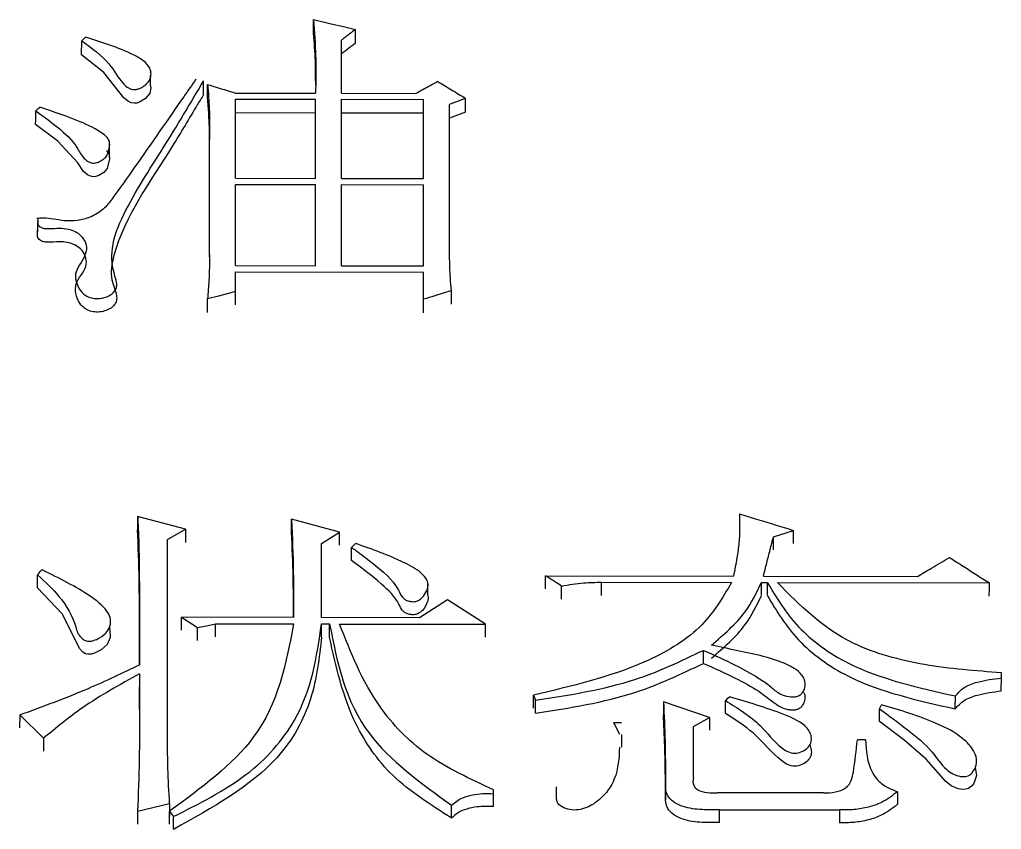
# Model space of a CAD drawing. Header units: millimetres. Extents: x 2271 to 4415, y 823 to 2339.
# Drawn here: x 2764.76 to 2770.07, y 2132.11 to 2136.49 of the extents above; entities that cross this region are included whole.
import ezdxf

# ---------------------------------------------------------------- set-up
doc = ezdxf.new("R2010")
doc.units = ezdxf.units.MM

msp = doc.modelspace()

# ---------------------------------------------------------------- linework, layer by layer
at = {"color": 7, "linetype": 'Continuous', "lineweight": 25}
for p, q in [((2765.0981, 2136.2969), (2765.0983, 2136.3716)), ((2766.5046, 2136.0882), (2766.5046, 2136.3755)), ((2765.4715, 2136.2012), (2765.4716, 2136.2093)), ((2765.4713, 2136.1348), (2765.4715, 2136.1837)), ((2765.7579, 2136.0806), (2765.7582, 2136.155)), ((2765.9313, 2136.0892), (2766.3639, 2136.0884)), ((2765.9313, 2136.0565), (2766.3639, 2136.0557)), ((2765.9313, 2135.6284), (2765.9313, 2136.0565)), ((2766.3637, 2135.9814), (2766.3639, 2136.0557)), ((2766.364, 2135.6276), (2766.3639, 2136.0557)), ((2766.5046, 2136.0882), (2766.9048, 2136.0874)), ((2766.5046, 2136.0554), (2766.9481, 2136.0546)), ((2766.5046, 2135.6273), (2766.5046, 2136.0554)), ((2766.9478, 2135.9803), (2766.9481, 2136.0546)), ((2766.9481, 2135.6265), (2766.9481, 2136.0546)), ((2767.0887, 2135.2077), (2767.0887, 2136.0281)), ((2766.3637, 2135.9814), (2765.931, 2135.9822)), ((2766.3637, 2135.6276), (2766.3637, 2135.9814)), ((2766.9478, 2135.9803), (2766.5043, 2135.9811)), ((2766.9478, 2135.6265), (2766.9478, 2135.9803)), ((2765.7906, 2135.9123), (2765.7904, 2135.8382)), ((2765.7907, 2135.2167), (2765.7906, 2135.9123)), ((2765.7904, 2135.2027), (2765.7904, 2135.8382)), ((2765.2495, 2135.7403), (2765.2497, 2135.8147)), ((2765.9313, 2135.6284), (2766.364, 2135.6276)), ((2766.5046, 2135.6273), (2766.9481, 2135.6265)), ((2765.9313, 2135.5953), (2766.364, 2135.5945)), ((2765.9313, 2135.1564), (2765.9313, 2135.5953)), ((2766.3637, 2135.5209), (2766.364, 2135.5945)), ((2766.364, 2135.1556), (2766.364, 2135.5945)), ((2766.5046, 2135.5942), (2766.9481, 2135.5934)), ((2766.5046, 2135.1553), (2766.5046, 2135.5942)), ((2766.9478, 2135.5198), (2766.9481, 2135.5934)), ((2766.9481, 2135.1545), (2766.9481, 2135.5934)), ((2764.8604, 2135.4112), (2764.8601, 2135.3378)), ((2764.8601, 2135.3116), (2764.8604, 2135.385)), ((2765.9313, 2135.1564), (2766.364, 2135.1556)), ((2766.5046, 2135.1553), (2766.9481, 2135.1545)), ((2765.9313, 2135.123), (2766.9481, 2135.1211)), ((2765.9313, 2135.0159), (2765.9313, 2135.123)), ((2766.9481, 2134.9738), (2766.9481, 2135.1211)), ((2765.7796, 2134.9032), (2765.7798, 2134.9759)), ((2766.9478, 2134.9011), (2766.9481, 2134.9738)), ((2765.4011, 2133.7991), (2765.4009, 2133.7278)), ((2765.6608, 2133.73), (2765.4011, 2133.7991)), ((2766.4937, 2133.7147), (2766.2341, 2133.7838)), ((2765.5634, 2133.6752), (2765.6608, 2133.73)), ((2766.3963, 2133.653), (2766.4937, 2133.7147)), ((2768.841, 2133.6897), (2768.9492, 2133.7239)), ((2765.5632, 2132.5916), (2765.5634, 2133.6752)), ((2768.8408, 2133.6189), (2768.841, 2133.6897)), ((2766.3963, 2133.2525), (2766.3963, 2133.653)), ((2766.5584, 2133.561), (2766.5587, 2133.6321)), ((2768.652, 2133.6415), (2768.6508, 2133.6281)), ((2764.8819, 2133.5111), (2764.8819, 2133.5094)), ((2764.86, 2133.4126), (2764.8602, 2133.4835)), ((2767.6076, 2133.4079), (2767.6078, 2133.4785)), ((2767.6078, 2133.4785), (2768.6247, 2133.4766)), ((2768.7869, 2133.4763), (2769.6198, 2133.4748)), ((2766.9709, 2133.3712), (2766.9711, 2133.4421)), ((2767.6941, 2133.3526), (2767.6944, 2133.4231)), ((2767.9105, 2133.3725), (2767.9107, 2133.4434)), ((2767.9107, 2133.4434), (2768.6138, 2133.4421)), ((2768.7758, 2133.3713), (2768.7761, 2133.4418)), ((2768.7761, 2133.4418), (2768.8085, 2133.4417)), ((2768.8083, 2133.3712), (2768.8085, 2133.4417)), ((2768.8626, 2133.4416), (2770.0093, 2133.4395)), ((2767.0778, 2133.3482), (2766.9263, 2133.2515)), ((2767.2833, 2133.2162), (2767.0778, 2133.3482)), ((2765.2504, 2133.2563), (2765.2504, 2133.2595)), ((2765.6388, 2133.1836), (2765.6391, 2133.2539)), ((2765.6391, 2133.2539), (2765.7256, 2133.1982)), ((2766.2448, 2133.2527), (2765.6391, 2133.2539)), ((2766.9263, 2133.2515), (2766.3963, 2133.2525)), ((2765.2502, 2133.1888), (2765.2502, 2133.2084)), ((2765.7253, 2133.128), (2765.7256, 2133.1982)), ((2765.8227, 2133.1486), (2765.823, 2133.2189)), ((2765.823, 2133.2189), (2766.2448, 2133.2181)), ((2766.396, 2133.1476), (2766.3963, 2133.2178)), ((2766.3963, 2133.2178), (2766.4395, 2133.2177)), ((2766.4393, 2133.1475), (2766.4395, 2133.2177)), ((2766.4936, 2133.2176), (2767.2833, 2133.2162)), ((2768.462, 2133.0048), (2768.4623, 2133.0752)), ((2765.4119, 2132.9485), (2765.4116, 2132.8786)), ((2770.0738, 2132.8561), (2770.0741, 2132.9259)), ((2770.0741, 2132.9259), (2770.0741, 2132.9538)), ((2767.5428, 2132.8329), (2767.5536, 2132.805)), ((2769.825, 2132.759), (2769.8253, 2132.8287)), ((2767.5534, 2132.7353), (2767.5536, 2132.805)), ((2768.246, 2132.7967), (2768.2457, 2132.7266)), ((2768.4947, 2132.7123), (2768.246, 2132.7967)), ((2769.414, 2132.6897), (2769.4143, 2132.7597)), ((2764.7629, 2132.7261), (2764.7627, 2132.6565)), ((2764.7629, 2132.7261), (2764.8925, 2132.5999)), ((2768.4082, 2132.6635), (2768.4947, 2132.7123)), ((2767.9754, 2132.6853), (2768.0084, 2132.6214)), ((2767.9754, 2132.6853), (2768.0188, 2132.6852)), ((2768.4081, 2132.3896), (2768.4082, 2132.6635)), ((2764.8925, 2132.5999), (2764.8923, 2132.5305)), ((2768.02, 2132.551), (2768.0203, 2132.6209)), ((2769.0391, 2132.6296), (2769.0391, 2132.6305)), ((2769.0388, 2132.5607), (2769.0389, 2132.5677)), ((2769.3385, 2132.5917), (2769.2952, 2132.5917)), ((2769.9335, 2132.5048), (2769.9336, 2132.5118)), ((2769.9333, 2132.4421), (2769.9333, 2132.4427)), ((2767.666, 2132.3375), (2767.6657, 2132.2681)), ((2768.2567, 2132.3547), (2768.2564, 2132.2856)), ((2768.2567, 2132.336), (2768.2564, 2132.267)), ((2767.3261, 2132.231), (2767.3264, 2132.3)), ((2767.3264, 2132.3), (2767.3264, 2132.3212)), ((2769.1112, 2132.3038), (2768.5379, 2132.3049)), ((2769.5115, 2132.3101), (2769.5113, 2132.2407)), ((2765.4009, 2132.2048), (2765.574, 2132.2469)), ((2765.574, 2132.2469), (2765.5737, 2132.1779)), ((2767.099, 2132.1681), (2767.0992, 2132.237)), ((2765.4009, 2132.2048), (2765.4007, 2132.1359)), ((2765.5737, 2132.1356), (2765.574, 2132.2045)), ((2765.574, 2132.2045), (2765.5956, 2132.1762)), ((2768.5485, 2132.1442), (2768.5487, 2132.2131)), ((2768.5487, 2132.2131), (2769.1978, 2132.2119)), ((2769.1978, 2132.2119), (2769.1975, 2132.1427))]:
    msp.add_line(p, q, dxfattribs=at)
at = {"color": 7, "linetype": 'Continuous', "lineweight": 25, "flags": 128}
for points in [[(2766.3529, 2136.4115), (2766.353, 2136.4534), (2766.3531, 2136.4863)], [(2766.3531, 2136.4863), (2766.4476, 2136.4645), (2766.514, 2136.4492), (2766.5803, 2136.4339)], [(2766.58, 2136.3592), (2766.5802, 2136.401), (2766.5803, 2136.4339)], [(2765.0983, 2136.3716), (2765.1038, 2136.3766), (2765.1119, 2136.3838), (2765.1199, 2136.3911)], [(2765.4697, 2136.1338), (2765.4732, 2136.1182), (2765.4665, 2136.0879), (2765.4443, 2136.0601), (2765.412, 2136.04), (2765.3974, 2136.0353), (2765.3826, 2136.0337), (2765.3662, 2136.0364), (2765.351, 2136.0431), (2765.3267, 2136.0629), (2765.2175, 2136.2006), (2765.0981, 2136.2969), (2765.0981, 2136.2969)], [(2765.7796, 2136.061), (2765.7797, 2136.1026), (2765.7798, 2136.1353)], [(2767.1752, 2136.0607), (2767.1536, 2136.0526), (2767.132, 2136.0444), (2767.1103, 2136.0363), (2767.0887, 2136.0281)], [(2767.175, 2135.9864), (2767.1751, 2136.028), (2767.1752, 2136.0607)], [(2764.8495, 2135.9929), (2764.8549, 2135.9978), (2764.863, 2136.0051), (2764.8712, 2136.0125)], [(2764.8493, 2135.9187), (2764.8494, 2135.9457), (2764.8495, 2135.9693), (2764.8495, 2135.9929)], [(2767.175, 2135.9864), (2767.1317, 2135.9702), (2767.0885, 2135.9539)], [(2765.2319, 2135.7787), (2765.2464, 2135.7575), (2765.2493, 2135.7343), (2765.2363, 2135.6816), (2765.2183, 2135.6595), (2765.1903, 2135.6429), (2765.1746, 2135.6382), (2765.1603, 2135.6369), (2765.1462, 2135.6393), (2765.1307, 2135.6463), (2765.1079, 2135.6654), (2765.0772, 2135.7124), (2764.9702, 2135.8284), (2764.8493, 2135.9187), (2764.8493, 2135.9187)], [(2766.9478, 2135.0482), (2766.948, 2135.0889), (2766.9481, 2135.1211)], [(2765.9313, 2135.0159), (2765.8847, 2135.0036), (2765.838, 2134.9913), (2765.7798, 2134.9759)], [(2765.931, 2134.9431), (2765.9312, 2134.9838), (2765.9313, 2135.0159)], [(2767.0993, 2134.9475), (2767.0994, 2134.9883), (2767.0995, 2135.0204)], [(2766.2338, 2133.7125), (2766.234, 2133.7525), (2766.2341, 2133.7838)], [(2765.6608, 2133.73), (2765.6606, 2133.6901), (2765.6605, 2133.659)], [(2766.4934, 2133.6438), (2766.4936, 2133.6833), (2766.4937, 2133.7147)], [(2768.949, 2133.653), (2768.9491, 2133.6925), (2768.9492, 2133.7239)], [(2766.5586, 2133.6321), (2766.5694, 2133.6424), (2766.5802, 2133.6527)], [(2765.2498, 2133.1883), (2765.2508, 2133.1867), (2765.2532, 2133.1438), (2765.2355, 2133.1063), (2765.2039, 2133.0781), (2765.1678, 2133.0595), (2765.1507, 2133.0549), (2765.1323, 2133.054), (2765.1194, 2133.0571), (2765.1049, 2133.0651), (2765.086, 2133.0846), (2765.0675, 2133.1258), (2764.9935, 2133.2735), (2764.86, 2133.4126), (2764.86, 2133.4126)], [(2770.009, 2133.369), (2770.0092, 2133.4083), (2770.0093, 2133.4395)], [(2765.7256, 2133.1982), (2765.7743, 2133.2085), (2765.823, 2133.2189)], [(2767.283, 2133.1459), (2767.2832, 2133.1851), (2767.2833, 2133.2162)], [(2767.5426, 2132.7632), (2767.5427, 2132.7913), (2767.5428, 2132.8121), (2767.5428, 2132.8329)], [(2768.5813, 2132.8031), (2768.5867, 2132.8083), (2768.5948, 2132.8161), (2768.6029, 2132.824)], [(2768.581, 2132.7334), (2768.5811, 2132.7586), (2768.5812, 2132.7808), (2768.5813, 2132.8031)], [(2769.4142, 2132.7596), (2769.4196, 2132.7701), (2769.425, 2132.7806)], [(2768.4947, 2132.7123), (2768.4946, 2132.6732), (2768.4945, 2132.6428)], [(2769.9332, 2132.4418), (2769.9393, 2132.3983), (2769.9248, 2132.3557), (2769.9133, 2132.3407), (2769.8963, 2132.3284), (2769.8819, 2132.3237), (2769.8661, 2132.3226), (2769.8403, 2132.3266), (2769.8033, 2132.342), (2769.7737, 2132.3656), (2769.6678, 2132.4866), (2769.5465, 2132.5911), (2769.4141, 2132.6896), (2769.4141, 2132.6896)], [(2765.5954, 2132.1074), (2765.5955, 2132.138), (2765.5955, 2132.1571), (2765.5956, 2132.1762)]]:
    msp.add_lwpolyline(points, dxfattribs=at)
at = {"color": 7, "linetype": 'Continuous', "lineweight": 25}
for points, knots in [([(2766.3531, 2136.4863), (2766.3578, 2136.4203), (2766.3649, 2136.3212), (2766.3649, 2136.1884), (2766.3643, 2136.1217), (2766.3639, 2136.0884)], [0, 0, 0, 0, 0.499643, 0.749805, 1, 1, 1, 1]), ([(2766.5803, 2136.4339), (2766.5694, 2136.4256), (2766.5514, 2136.4116), (2766.5261, 2136.3922), (2766.5117, 2136.3811), (2766.5046, 2136.3755)], [0, 0, 0, 0, 0.4303512, 0.7151758, 1, 1, 1, 1]), ([(2765.0983, 2136.3716), (2765.1534, 2136.3325), (2765.2509, 2136.2632), (2765.2974, 2136.1636), (2765.3452, 2136.1197), (2765.3656, 2136.1103), (2765.3836, 2136.107), (2765.4028, 2136.1102), (2765.4242, 2136.1192), (2765.4485, 2136.1359), (2765.4694, 2136.1615), (2765.4755, 2136.193), (2765.468, 2136.2299), (2765.432, 2136.2673), (2765.3185, 2136.3286), (2765.208, 2136.3634), (2765.1199, 2136.3911)], [0, 0, 0, 0, 0.207529, 0.367372, 0.400835, 0.416669, 0.431353, 0.44814, 0.466693, 0.497247, 0.538462, 0.578547, 0.619957, 0.682143, 0.746846, 1, 1, 1, 1]), ([(2766.3643, 2136.1316), (2766.3643, 2136.1753), (2766.3642, 2136.2689), (2766.3568, 2136.3619), (2766.3529, 2136.4115)], [0, 0, 0, 0, 0.4665609, 1, 1, 1, 1]), ([(2766.58, 2136.3592), (2766.5674, 2136.3495), (2766.5422, 2136.33), (2766.5169, 2136.3106), (2766.5043, 2136.3008)], [0, 0, 0, 0, 0.499997, 1, 1, 1, 1]), ([(2765.7167, 2136.1643), (2765.6946, 2136.1327), (2765.5842, 2135.9745), (2765.4344, 2135.7581), (2765.2909, 2135.5547), (2765.2191, 2135.4591), (2765.1527, 2135.4174), (2765.0767, 2135.3972), (2764.9884, 2135.3959), (2764.9165, 2135.417), (2764.8664, 2135.4115), (2764.8549, 2135.4102)], [0, 0, 0, 0, 0.1010908, 0.5054168, 0.6861437, 0.747623, 0.8099489, 0.856214, 0.9025377, 0.9776718, 1, 1, 1, 1]), ([(2764.8593, 2135.3983), (2764.8593, 2135.3935), (2764.8595, 2135.3837), (2764.8663, 2135.3712), (2764.8777, 2135.3626), (2764.8931, 2135.3573), (2764.9228, 2135.3546), (2764.9646, 2135.3586), (2765.0138, 2135.3584), (2765.0561, 2135.3458), (2765.0904, 2135.3242), (2765.1149, 2135.2933), (2765.1275, 2135.2537), (2765.1141, 2135.1898), (2765.056, 2135.1295), (2765.0696, 2135.0579), (2765.0908, 2135.0182), (2765.1209, 2134.9921), (2765.1499, 2134.9801), (2765.1817, 2134.9766), (2765.2131, 2134.98), (2765.2438, 2134.9902), (2765.2698, 2135.0076), (2765.286, 2135.0304), (2765.2904, 2135.0619), (2765.2653, 2135.1334), (2765.2517, 2135.2626), (2765.3496, 2135.4996), (2765.5439, 2135.7932), (2765.6856, 2136.0327), (2765.7565, 2136.1525)], [0, 0, 0, 0, 0.007652, 0.015681, 0.02075, 0.025816, 0.034148, 0.052936, 0.071785, 0.086911, 0.102014, 0.121926, 0.142159, 0.165849, 0.223522, 0.250537, 0.277587, 0.290073, 0.302699, 0.313484, 0.324495, 0.336811, 0.350181, 0.363527, 0.376359, 0.399765, 0.479952, 0.580348, 0.790137, 1, 1, 1, 1]), ([(2765.7798, 2136.1353), (2765.7817, 2136.113), (2765.7855, 2136.0684), (2765.7894, 2135.9941), (2765.7902, 2135.942), (2765.7906, 2135.9123)], [0, 0, 0, 0, 0.300884, 0.601781, 1, 1, 1, 1]), ([(2765.7798, 2136.1353), (2765.795, 2136.1307), (2765.8254, 2136.1215), (2765.8758, 2136.1061), (2765.9111, 2136.0954), (2765.9313, 2136.0892)], [0, 0, 0, 0, 0.300788, 0.601575, 1, 1, 1, 1]), ([(2766.9048, 2136.0874), (2766.9177, 2136.0945), (2766.9439, 2136.1089), (2766.9836, 2136.1307), (2767.0104, 2136.1453), (2767.0238, 2136.1527)], [0, 0, 0, 0, 0.324476, 0.662238, 1, 1, 1, 1]), ([(2767.0238, 2136.1527), (2767.049, 2136.1374), (2767.0869, 2136.1144), (2767.1374, 2136.0837), (2767.1626, 2136.0684), (2767.1752, 2136.0607)], [0, 0, 0, 0, 0.5, 0.75, 1, 1, 1, 1]), ([(2765.7579, 2136.0806), (2765.7466, 2136.0622), (2765.6897, 2135.9704), (2765.5242, 2135.6834), (2765.3007, 2135.3823), (2765.2479, 2135.0956), (2765.2834, 2135.0181), (2765.2898, 2134.9739), (2765.2809, 2134.9482), (2765.2607, 2134.9275), (2765.2315, 2134.9122), (2765.1966, 2134.9041), (2765.1607, 2134.9049), (2765.1305, 2134.9142), (2765.1029, 2134.9328), (2765.076, 2134.9677), (2765.0609, 2135.0163), (2765.0695, 2135.0706), (2765.1039, 2135.115), (2765.1278, 2135.1608), (2765.1211, 2135.2072), (2765.0981, 2135.2439), (2765.0622, 2135.2699), (2765.0215, 2135.2834), (2764.9704, 2135.2863), (2764.928, 2135.2809), (2764.8938, 2135.2837), (2764.8779, 2135.2889), (2764.867, 2135.2971), (2764.8595, 2135.3094), (2764.8592, 2135.3192), (2764.859, 2135.3249)], [0, 0, 0, 0, 0.032457, 0.162259, 0.500756, 0.571848, 0.613727, 0.628998, 0.641998, 0.655007, 0.667948, 0.681417, 0.694499, 0.706056, 0.716622, 0.736149, 0.767828, 0.794639, 0.821204, 0.847885, 0.870954, 0.894026, 0.910498, 0.927048, 0.942035, 0.965606, 0.97369, 0.979046, 0.98443, 0.990987, 1, 1, 1, 1]), ([(2765.7904, 2135.8382), (2765.79, 2135.8609), (2765.7893, 2135.9062), (2765.7864, 2135.9805), (2765.782, 2136.032), (2765.7796, 2136.061)], [0, 0, 0, 0, 0.3042834, 0.6085822, 1, 1, 1, 1]), ([(2764.8495, 2135.9929), (2764.89, 2135.964), (2764.9747, 2135.9035), (2765.0665, 2135.8168), (2765.097, 2135.7468), (2765.1272, 2135.7216), (2765.1431, 2135.7136), (2765.1573, 2135.7104), (2765.1729, 2135.711), (2765.193, 2135.7166), (2765.2151, 2135.7291), (2765.2373, 2135.7511), (2765.2457, 2135.7825), (2765.2528, 2135.8142), (2765.2421, 2135.8456), (2765.1912, 2135.889), (2765.0665, 2135.9482), (2764.9452, 2135.9881), (2764.8712, 2136.0125)], [0, 0, 0, 0, 0.145125, 0.304252, 0.383322, 0.406111, 0.420719, 0.431527, 0.442364, 0.458239, 0.484495, 0.512276, 0.553408, 0.599256, 0.628705, 0.66811, 0.797295, 1, 1, 1, 1]), ([(2765.7907, 2135.2167), (2765.7903, 2135.1933), (2765.7897, 2135.1466), (2765.7863, 2135.0663), (2765.7822, 2135.0094), (2765.7798, 2134.9759)], [0, 0, 0, 0, 0.29168, 0.583373, 1, 1, 1, 1]), ([(2767.0995, 2135.0204), (2767.0972, 2135.0432), (2767.0929, 2135.0858), (2767.0899, 2135.1482), (2767.0891, 2135.1878), (2767.0887, 2135.2076)], [0, 0, 0, 0, 0.365045, 0.682453, 1, 1, 1, 1]), ([(2767.0995, 2135.0204), (2767.0844, 2135.0158), (2767.054, 2135.0064), (2767.0035, 2134.9909), (2766.9682, 2134.98), (2766.9481, 2134.9738)], [0, 0, 0, 0, 0.30079, 0.601581, 1, 1, 1, 1]), ([(2765.4011, 2133.7991), (2765.4014, 2133.7936), (2765.402, 2133.7826), (2765.4027, 2133.7689), (2765.4033, 2133.7552), (2765.404, 2133.7414), (2765.4047, 2133.7249), (2765.4057, 2133.7029), (2765.4065, 2133.6809), (2765.4074, 2133.6534), (2765.4086, 2133.5928), (2765.4098, 2133.5266), (2765.4102, 2133.4603), (2765.4106, 2133.3939), (2765.4111, 2133.3275), (2765.4113, 2133.2609), (2765.4114, 2133.2332), (2765.4115, 2133.211), (2765.4115, 2133.1943), (2765.4116, 2133.1776), (2765.4116, 2133.1637), (2765.4116, 2133.1498), (2765.4116, 2133.1387), (2765.4117, 2133.1248), (2765.4117, 2133.1137), (2765.4117, 2133.0998), (2765.4117, 2133.0887), (2765.4118, 2133.0747), (2765.4118, 2133.065), (2765.4118, 2133.0553), (2765.4118, 2133.0497), (2765.4118, 2133.0427), (2765.4118, 2133.0372), (2765.4118, 2133.0302), (2765.4118, 2133.0246), (2765.4118, 2133.0177), (2765.4118, 2133.0121), (2765.4119, 2133.0048), (2765.4119, 2133.0003), (2765.4119, 2132.9972)], [0, 0, 0, 0, 0.020702, 0.041404, 0.051755, 0.072457, 0.093159, 0.113861, 0.155266, 0.175968, 0.217372, 0.382989, 0.424393, 0.465797, 0.631413, 0.672817, 0.714222, 0.734924, 0.755626, 0.776328, 0.79703, 0.807381, 0.828083, 0.838434, 0.859136, 0.869487, 0.890189, 0.90054, 0.921242, 0.926417, 0.936768, 0.941944, 0.952295, 0.95747, 0.967821, 0.972997, 0.983348, 0.988524, 1, 1, 1, 1]), ([(2766.2341, 2133.7838), (2766.238, 2133.6872), (2766.2435, 2133.5506), (2766.2444, 2133.3733), (2766.2447, 2133.2929), (2766.2448, 2133.2527)], [0, 0, 0, 0, 0.547988, 0.773992, 1, 1, 1, 1]), ([(2768.6571, 2133.8137), (2768.6579, 2133.7608), (2768.659, 2133.6815), (2768.6428, 2133.5692), (2768.6312, 2133.5098), (2768.6247, 2133.4766)], [0, 0, 0, 0, 0.469365, 0.703745, 1, 1, 1, 1]), ([(2768.6571, 2133.8137), (2768.6877, 2133.8043), (2768.7517, 2133.7846), (2768.849, 2133.7547), (2768.9158, 2133.7342), (2768.9492, 2133.7239)], [0, 0, 0, 0, 0.313874, 0.656937, 1, 1, 1, 1]), ([(2765.4115, 2132.9971), (2765.4114, 2133.0521), (2765.4113, 2133.1267), (2765.4107, 2133.2791), (2765.4107, 2133.4682), (2765.4043, 2133.6367), (2765.4009, 2133.7278)], [0, 0, 0, 0, 0.224353, 0.304294, 0.62406, 1, 1, 1, 1]), ([(2766.2443, 2133.2527), (2766.2442, 2133.2774), (2766.2439, 2133.3503), (2766.2428, 2133.5038), (2766.2373, 2133.6321), (2766.2338, 2133.7125)], [0, 0, 0, 0, 0.1601656, 0.4733073, 1, 1, 1, 1]), ([(2768.7869, 2133.4763), (2768.793, 2133.5003), (2768.8051, 2133.548), (2768.8231, 2133.6191), (2768.8351, 2133.6662), (2768.841, 2133.6897)], [0, 0, 0, 0, 0.337402, 0.668701, 1, 1, 1, 1]), ([(2766.5587, 2133.6321), (2766.5661, 2133.6267), (2766.603, 2133.5998), (2766.696, 2133.528), (2766.7973, 2133.4468), (2766.8257, 2133.3685), (2766.8474, 2133.3491), (2766.8671, 2133.3408), (2766.8878, 2133.3376), (2766.9069, 2133.3395), (2766.9248, 2133.3467), (2766.9466, 2133.3647), (2766.9637, 2133.392), (2766.9761, 2133.4253), (2766.9666, 2133.4603), (2766.9257, 2133.5072), (2766.8347, 2133.5547), (2766.7144, 2133.6065), (2766.6251, 2133.6372), (2766.5802, 2133.6527)], [0, 0, 0, 0, 0.025946, 0.129765, 0.338784, 0.385932, 0.404152, 0.422427, 0.440777, 0.454643, 0.46854, 0.48998, 0.535409, 0.570955, 0.606999, 0.655233, 0.757859, 0.878392, 1, 1, 1, 1]), ([(2766.9708, 2133.3708), (2766.9709, 2133.3706), (2766.976, 2133.3606), (2766.9687, 2133.3313), (2766.951, 2133.2983), (2766.9239, 2133.2748), (2766.9025, 2133.2679), (2766.8846, 2133.2672), (2766.8661, 2133.2705), (2766.848, 2133.2779), (2766.8272, 2133.2956), (2766.8044, 2133.3548), (2766.7109, 2133.4478), (2766.6139, 2133.5198), (2766.5584, 2133.561)], [0, 0, 0, 0, 0.0011292, 0.0623817, 0.1634683, 0.2106245, 0.2345914, 0.258532, 0.2833728, 0.3125043, 0.3436417, 0.4152819, 0.6658378, 1, 1, 1, 1]), ([(2769.6198, 2133.4748), (2769.6453, 2133.4899), (2769.6868, 2133.5147), (2769.7445, 2133.5491), (2769.7768, 2133.5683), (2769.7929, 2133.5779)], [0, 0, 0, 0, 0.440546, 0.720273, 1, 1, 1, 1]), ([(2769.7929, 2133.5779), (2769.8176, 2133.5621), (2769.8661, 2133.5312), (2769.9382, 2133.485), (2769.9856, 2133.4547), (2770.0093, 2133.4395)], [0, 0, 0, 0, 0.342688, 0.671344, 1, 1, 1, 1]), ([(2764.8602, 2133.4835), (2764.9009, 2133.4458), (2764.9924, 2133.361), (2765.0548, 2133.2502), (2765.0732, 2133.1765), (2765.0859, 2133.1544), (2765.0988, 2133.1392), (2765.1153, 2133.1288), (2765.1289, 2133.1243), (2765.1452, 2133.1238), (2765.1689, 2133.129), (2765.2025, 2133.1455), (2765.2387, 2133.1743), (2765.2564, 2133.2139), (2765.2553, 2133.2538), (2765.2243, 2133.3095), (2765.1418, 2133.3727), (2765.0221, 2133.4428), (2764.931, 2133.4872), (2764.8837, 2133.5102), (2764.8819, 2133.5111)], [0, 0, 0, 0, 0.148093, 0.332866, 0.364698, 0.380612, 0.406976, 0.418968, 0.429088, 0.439242, 0.454285, 0.483096, 0.528613, 0.572044, 0.609674, 0.651117, 0.755736, 0.873055, 0.995168, 1, 1, 1, 1]), ([(2764.8602, 2133.4835), (2764.8621, 2133.4859), (2764.8666, 2133.4917), (2764.8738, 2133.5009), (2764.8792, 2133.5077), (2764.8819, 2133.5111)], [0, 0, 0, 0, 0.2565032, 0.6282516, 1, 1, 1, 1]), ([(2767.6944, 2133.4231), (2767.682, 2133.431), (2767.6614, 2133.4442), (2767.6326, 2133.4626), (2767.6161, 2133.4732), (2767.6078, 2133.4785)], [0, 0, 0, 0, 0.4283602, 0.7141801, 1, 1, 1, 1]), ([(2768.6138, 2133.4421), (2768.5642, 2133.3571), (2768.463, 2133.1839), (2768.0817, 2132.9602), (2767.7487, 2132.8815), (2767.5428, 2132.8329)], [0, 0, 0, 0, 0.269245, 0.548175, 1, 1, 1, 1]), ([(2767.6944, 2133.4231), (2767.7341, 2133.4299), (2767.8053, 2133.442), (2767.8784, 2133.443), (2767.9107, 2133.4434)], [0, 0, 0, 0, 0.558835, 1, 1, 1, 1]), ([(2768.5056, 2133.1029), (2768.5723, 2133.1606), (2768.6908, 2133.2629), (2768.7502, 2133.3875), (2768.7761, 2133.4418)], [0, 0, 0, 0, 0.5638169, 1, 1, 1, 1]), ([(2768.8085, 2133.4417), (2768.8578, 2133.3595), (2768.9575, 2133.1927), (2769.2933, 2132.9481), (2769.6219, 2132.8743), (2769.8253, 2132.8287)], [0, 0, 0, 0, 0.270771, 0.548729, 1, 1, 1, 1]), ([(2770.0741, 2132.9538), (2769.9351, 2132.9642), (2769.659, 2132.985), (2769.1887, 2133.1124), (2768.9849, 2133.3181), (2768.8626, 2133.4416)], [0, 0, 0, 0, 0.2883555, 0.5728321, 1, 1, 1, 1]), ([(2768.5053, 2133.0324), (2768.5721, 2133.09), (2768.6905, 2133.1922), (2768.7499, 2133.3166), (2768.7758, 2133.3709)], [0, 0, 0, 0, 0.563881, 1, 1, 1, 1]), ([(2768.8083, 2133.3709), (2768.8575, 2133.2887), (2768.9573, 2133.1221), (2769.2931, 2132.8778), (2769.6217, 2132.8042), (2769.825, 2132.7586)], [0, 0, 0, 0, 0.27064, 0.548568, 1, 1, 1, 1]), ([(2766.2448, 2133.2181), (2766.2037, 2133.0028), (2766.1293, 2132.6134), (2765.7456, 2132.3309), (2765.574, 2132.2045)], [0, 0, 0, 0, 0.552698, 1, 1, 1, 1]), ([(2765.5956, 2132.1762), (2765.7337, 2132.2458), (2766.0056, 2132.3828), (2766.3261, 2132.7451), (2766.3698, 2133.0396), (2766.3963, 2133.2178)], [0, 0, 0, 0, 0.289357, 0.569882, 1, 1, 1, 1]), ([(2766.4395, 2133.2177), (2766.4813, 2133.0088), (2766.5566, 2132.6314), (2766.9317, 2132.3587), (2767.0992, 2132.237)], [0, 0, 0, 0, 0.55346, 1, 1, 1, 1]), ([(2767.3264, 2132.3212), (2767.1994, 2132.3797), (2766.9491, 2132.4951), (2766.6528, 2132.8111), (2766.5537, 2133.0642), (2766.4936, 2133.2176)], [0, 0, 0, 0, 0.288413, 0.568681, 1, 1, 1, 1]), ([(2766.396, 2133.1472), (2766.3839, 2133.035), (2766.3594, 2132.8094), (2766.1439, 2132.4121), (2765.8049, 2132.2235), (2765.5954, 2132.107)], [0, 0, 0, 0, 0.274338, 0.5515, 1, 1, 1, 1]), ([(2767.099, 2132.1677), (2766.986, 2132.2399), (2766.763, 2132.3824), (2766.5309, 2132.7267), (2766.4739, 2132.9883), (2766.4393, 2133.1471)], [0, 0, 0, 0, 0.287076, 0.566904, 1, 1, 1, 1]), ([(2767.5536, 2132.805), (2767.7384, 2132.834), (2768.0652, 2132.8854), (2768.342, 2133.0177), (2768.4623, 2133.0752)], [0, 0, 0, 0, 0.565186, 1, 1, 1, 1]), ([(2768.4623, 2133.0752), (2768.5204, 2133.0495), (2768.6246, 2133.0035), (2768.7426, 2132.9374), (2768.8198, 2132.8861), (2768.8586, 2132.8482), (2768.9029, 2132.828), (2768.9371, 2132.8219), (2768.9642, 2132.824), (2768.9824, 2132.8309), (2768.9987, 2132.845), (2769.0116, 2132.8682), (2769.0158, 2132.8992), (2769.0014, 2132.9359), (2768.9676, 2132.9712), (2768.8553, 2133.0309), (2768.6915, 2133.0639), (2768.5529, 2133.0929), (2768.5056, 2133.1029)], [0, 0, 0, 0, 0.150807, 0.27095, 0.330996, 0.38361, 0.414403, 0.445341, 0.45949, 0.473772, 0.489764, 0.515212, 0.550088, 0.5845, 0.63153, 0.679772, 0.890804, 1, 1, 1, 1]), ([(2764.7629, 2132.7261), (2764.8883, 2132.772), (2765.1119, 2132.8539), (2765.3204, 2132.9535), (2765.4119, 2132.9972)], [0, 0, 0, 0, 0.561153, 1, 1, 1, 1]), ([(2767.5534, 2132.7349), (2767.7381, 2132.7639), (2768.0649, 2132.8152), (2768.3417, 2132.9473), (2768.462, 2133.0048)], [0, 0, 0, 0, 0.565245, 1, 1, 1, 1]), ([(2768.4621, 2133.0047), (2768.5198, 2132.9789), (2768.6233, 2132.9327), (2768.7564, 2132.8623), (2768.8309, 2132.8009), (2768.8838, 2132.7642), (2768.9212, 2132.7541), (2768.9488, 2132.7522), (2768.9696, 2132.7554), (2768.9867, 2132.7638), (2769.0025, 2132.7801), (2769.0125, 2132.8041), (2769.0153, 2132.8288), (2769.0082, 2132.8427), (2769.0059, 2132.8473)], [0, 0, 0, 0, 0.264837, 0.474993, 0.638373, 0.707243, 0.757213, 0.790172, 0.814015, 0.838007, 0.869147, 0.91988, 0.973712, 1, 1, 1, 1]), ([(2765.4118, 2132.9485), (2765.3054, 2132.8897), (2765.1165, 2132.7855), (2764.9605, 2132.6563), (2764.8925, 2132.5999)], [0, 0, 0, 0, 0.563978, 1, 1, 1, 1]), ([(2765.4119, 2132.9485), (2765.4117, 2132.8863), (2765.4112, 2132.732), (2765.411, 2132.4843), (2765.4043, 2132.298), (2765.4009, 2132.2048)], [0, 0, 0, 0, 0.252145, 0.626035, 1, 1, 1, 1]), ([(2769.8253, 2132.8287), (2769.8395, 2132.845), (2769.8684, 2132.8783), (2769.9597, 2132.911), (2770.0305, 2132.9202), (2770.0741, 2132.9259)], [0, 0, 0, 0, 0.268422, 0.549119, 1, 1, 1, 1]), ([(2765.4113, 2132.7557), (2765.4113, 2132.7601), (2765.4115, 2132.8011), (2765.4115, 2132.8419), (2765.4116, 2132.8782)], [0, 0, 0, 0, 0.108254, 1, 1, 1, 1]), ([(2768.5813, 2132.8031), (2768.6489, 2132.7611), (2768.7687, 2132.6867), (2768.8467, 2132.5744), (2768.9156, 2132.5259), (2768.9567, 2132.5148), (2768.9974, 2132.5258), (2769.0276, 2132.5462), (2769.0448, 2132.573), (2769.0477, 2132.6012), (2769.0415, 2132.6289), (2769.0071, 2132.682), (2768.8493, 2132.7513), (2768.7013, 2132.795), (2768.6029, 2132.824)], [0, 0, 0, 0, 0.207965, 0.368358, 0.401514, 0.432917, 0.464664, 0.497814, 0.528601, 0.558738, 0.58913, 0.619745, 0.747266, 1, 1, 1, 1]), ([(2769.825, 2132.7586), (2769.8392, 2132.7749), (2769.8682, 2132.8082), (2769.9595, 2132.8408), (2770.0302, 2132.85), (2770.0738, 2132.8557)], [0, 0, 0, 0, 0.268292, 0.548996, 1, 1, 1, 1]), ([(2768.246, 2132.7967), (2768.2494, 2132.7247), (2768.2546, 2132.6153), (2768.2565, 2132.4678), (2768.2566, 2132.3924), (2768.2567, 2132.3547)], [0, 0, 0, 0, 0.4898996, 0.7449371, 1, 1, 1, 1]), ([(2769.4143, 2132.7596), (2769.4644, 2132.7226), (2769.5647, 2132.6484), (2769.6959, 2132.5424), (2769.7522, 2132.4492), (2769.8095, 2132.4059), (2769.8439, 2132.3938), (2769.871, 2132.3914), (2769.8881, 2132.3938), (2769.9043, 2132.4013), (2769.922, 2132.4176), (2769.9376, 2132.4476), (2769.9435, 2132.489), (2769.9212, 2132.5434), (2769.8549, 2132.6152), (2769.6867, 2132.7032), (2769.5287, 2132.7509), (2769.4271, 2132.78), (2769.4251, 2132.7806)], [0, 0, 0, 0, 0.1400004, 0.2802678, 0.380159, 0.4099229, 0.4398073, 0.4520324, 0.4624692, 0.472928, 0.4886221, 0.5175156, 0.5586209, 0.5986674, 0.6684248, 0.7874834, 0.995825, 1, 1, 1, 1]), ([(2768.2564, 2132.2852), (2768.2564, 2132.3211), (2768.2563, 2132.4128), (2768.2538, 2132.5601), (2768.2484, 2132.6711), (2768.2457, 2132.7266)], [0, 0, 0, 0, 0.242836, 0.62136, 1, 1, 1, 1]), ([(2769.0397, 2132.558), (2769.0424, 2132.5491), (2769.0479, 2132.5312), (2769.0445, 2132.5032), (2769.0274, 2132.4765), (2768.9972, 2132.4561), (2768.9564, 2132.4451), (2768.9153, 2132.4562), (2768.8335, 2132.5144), (2768.7528, 2132.6256), (2768.6339, 2132.6999), (2768.581, 2132.733)], [0, 0, 0, 0, 0.050393, 0.101596, 0.153917, 0.210279, 0.264284, 0.317702, 0.374078, 0.721579, 1, 1, 1, 1]), ([(2765.574, 2132.2469), (2765.5702, 2132.3102), (2765.5649, 2132.3995), (2765.5634, 2132.5143), (2765.5633, 2132.5658), (2765.5632, 2132.5916)], [0, 0, 0, 0, 0.550657, 0.775317, 1, 1, 1, 1]), ([(2768.0081, 2132.5515), (2768.0053, 2132.4932), (2768.0004, 2132.3928), (2767.9231, 2132.28), (2767.8447, 2132.2278), (2767.7868, 2132.2112), (2767.7379, 2132.2108), (2767.6967, 2132.2271), (2767.6696, 2132.2483), (2767.6686, 2132.2636), (2767.6683, 2132.2679)], [0, 0, 0, 0, 0.339662, 0.585896, 0.714319, 0.780117, 0.845349, 0.911877, 0.975041, 1, 1, 1, 1]), ([(2769.1112, 2132.3038), (2769.133, 2132.3046), (2769.1758, 2132.306), (2769.2371, 2132.3276), (2769.2653, 2132.3713), (2769.2813, 2132.4597), (2769.2891, 2132.5333), (2769.2952, 2132.5917)], [0, 0, 0, 0, 0.13003, 0.256202, 0.38429, 0.511395, 1, 1, 1, 1]), ([(2769.3385, 2132.5917), (2769.3424, 2132.5316), (2769.3479, 2132.4475), (2769.4219, 2132.3483), (2769.4812, 2132.3231), (2769.5115, 2132.3101)], [0, 0, 0, 0, 0.550462, 0.77054, 1, 1, 1, 1]), ([(2768.4081, 2132.3896), (2768.4063, 2132.378), (2768.4034, 2132.36), (2768.4133, 2132.3359), (2768.4368, 2132.3153), (2768.4826, 2132.3037), (2768.5194, 2132.3045), (2768.5379, 2132.3049)], [0, 0, 0, 0, 0.227751, 0.352705, 0.480942, 0.73722, 1, 1, 1, 1]), ([(2768.5487, 2132.2131), (2768.5132, 2132.2125), (2768.4426, 2132.2112), (2768.3537, 2132.2257), (2768.2962, 2132.2559), (2768.2591, 2132.2968), (2768.2576, 2132.332), (2768.2567, 2132.3547)], [0, 0, 0, 0, 0.261044, 0.518862, 0.648585, 0.774158, 1, 1, 1, 1]), ([(2767.0992, 2132.237), (2767.1179, 2132.2525), (2767.1492, 2132.2783), (2767.2125, 2132.2948), (2767.2689, 2132.3015), (2767.3072, 2132.3005), (2767.3264, 2132.3)], [0, 0, 0, 0, 0.328875, 0.550213, 0.774687, 1, 1, 1, 1]), ([(2768.5485, 2132.1439), (2768.513, 2132.1432), (2768.4423, 2132.1419), (2768.3535, 2132.1564), (2768.2959, 2132.1865), (2768.2589, 2132.2274), (2768.2574, 2132.2626), (2768.2564, 2132.2852)], [0, 0, 0, 0, 0.261171, 0.519091, 0.648816, 0.774335, 1, 1, 1, 1]), ([(2769.5115, 2132.3101), (2769.4843, 2132.2894), (2769.4391, 2132.2549), (2769.3556, 2132.2255), (2769.2779, 2132.2117), (2769.2245, 2132.2118), (2769.1978, 2132.2119)], [0, 0, 0, 0, 0.330967, 0.551079, 0.77486, 1, 1, 1, 1]), ([(2767.3261, 2132.2307), (2767.2965, 2132.231), (2767.2477, 2132.2315), (2767.1824, 2132.2188), (2767.1331, 2132.1987), (2767.1102, 2132.1779), (2767.099, 2132.1677)], [0, 0, 0, 0, 0.347094, 0.570106, 0.788274, 1, 1, 1, 1]), ([(2769.5112, 2132.2407), (2769.4841, 2132.22), (2769.4389, 2132.1855), (2769.3553, 2132.1562), (2769.2777, 2132.1424), (2769.2243, 2132.1426), (2769.1975, 2132.1427)], [0, 0, 0, 0, 0.33086, 0.550974, 0.774799, 1, 1, 1, 1])]:
    msp.add_open_spline(points, degree=3, knots=knots, dxfattribs=at)

doc.saveas('drawing.dxf')
